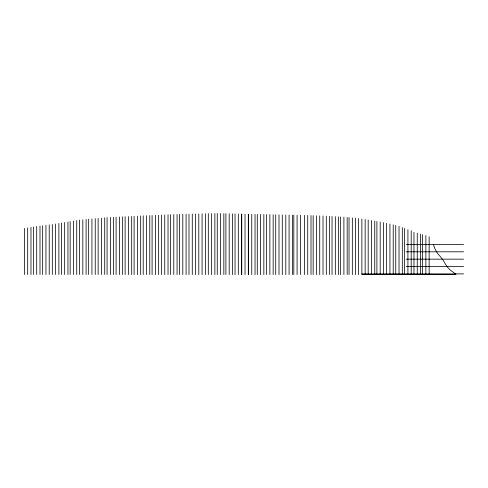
<?xml version="1.0" encoding="UTF-8"?>
<svg xmlns="http://www.w3.org/2000/svg" width="488" height="488" viewBox="0 0 488 488"><rect width="100%" height="100%" fill="white"/><g stroke="black" fill="none" stroke-linecap="round" stroke-linejoin="round"><path stroke-width="0.73" d="M389.936 274.591L389.936 224.077M406.132 244.433L463.6 244.433M406.132 251.802L463.6 251.802M406.132 259.165L463.6 259.165M406.132 266.527L463.6 266.527M361.876 273.89L463.6 273.89M455.999 274.591L361.876 274.591L361.876 218.99M455.487 273.89L450.68 270.425A24.455 21.429 53.3 0 1 445.684 264.563L444.69 262.88A36.667 36.539 -4.9 0 0 439.383 255.511A23.888 23.784 -87.1 0 1 434.192 246.775L433.539 244.433M429.147 274.177L429.147 274.591L429.147 236.698M425.865 235.503L425.865 274.591M422.577 234.594L422.577 274.591M420.54 234.057L420.54 274.591M417.258 233.191L417.258 274.591M413.976 232.319L413.976 274.591M411.201 230.702L411.201 274.591M407.919 229.634L407.919 274.591M404.631 228.451L404.631 274.591M402.313 227.579L402.313 274.591M399.031 226.34L399.031 274.591M395.75 225.364L395.75 274.591M393.218 224.816L393.218 274.591M386.655 223.333L386.655 274.591M383.458 222.54L383.458 274.591M380.176 221.948L380.176 274.591M376.895 221.399L376.895 274.591M374.747 221.046L374.747 274.591M371.466 220.515L371.466 274.591M368.184 219.972L368.184 274.591M365.164 219.466L365.164 274.591M358.595 218.526L358.595 274.591M355.612 218.154L355.612 274.591M352.33 217.88L352.33 274.591M349.042 217.55L349.042 274.591M347.181 217.392L347.181 274.591M343.9 217.099L343.9 274.591M340.612 216.916L340.612 274.591M338.611 216.831L338.611 274.591M335.329 216.611L335.329 274.591M332.041 216.41L332.041 274.591M329.583 216.263L329.583 274.591M326.301 216.08L326.301 274.591M323.019 215.964L323.019 274.591M319.719 215.842L319.719 274.591M316.438 215.714L316.438 274.591M313.15 215.592L313.15 274.591M311.009 215.513L311.009 274.591M307.727 215.44L307.727 274.591M304.439 215.361L304.439 274.591M300.376 215.251L300.376 274.591M297.088 215.184L297.088 274.591M293.806 215.116L293.806 274.591M292.361 215.092L292.361 274.591M289.079 215.025L289.079 274.591M285.797 214.952L285.797 274.591M282.29 214.879L282.29 274.591M279.002 214.811L279.002 274.591M275.72 214.744L275.72 274.591M273.158 214.677L273.158 274.591M269.87 214.592L269.87 274.591M266.588 214.543L266.588 274.591M263.849 214.494L263.849 274.591M260.568 214.439L260.568 274.591M257.286 214.391L257.286 274.591M255.035 214.354L255.035 274.591M251.753 214.299L251.753 274.591M248.465 214.244L248.465 274.591M248.319 214.238L248.319 274.591M245.037 214.183L245.037 274.591M241.749 214.092L241.749 274.591M241.603 214.086L241.603 274.591M238.321 213.988L238.321 274.591M235.033 213.89L235.033 274.591M232.471 213.811L232.471 274.591M229.189 213.714L229.189 274.591M225.901 213.616L225.901 274.591M223.833 213.555L223.833 274.591M220.546 213.451L220.546 274.591M217.264 213.396L217.264 274.591M214.873 213.463L214.873 274.591M211.591 213.555L211.591 274.591M208.309 213.64L208.309 274.591M205.356 213.726L205.356 274.591M202.075 213.817L202.075 274.591M198.793 213.896L198.793 274.591M195.566 213.982L195.566 274.591M192.278 214.073L192.278 274.591M188.996 214.153L188.996 274.604M186.081 214.226L186.081 274.591M182.799 214.317L182.799 274.591M179.517 214.403L179.517 274.591M177.059 214.47L177.059 274.591M173.777 214.537L173.777 274.591M170.489 214.622L170.489 274.591M168.031 214.726L168.031 274.591M164.749 214.866L164.749 274.591M161.467 214.958L161.467 274.604M158.655 215.159L158.655 274.591M155.373 215.312L155.373 274.591M152.091 215.428L152.091 274.591M149.773 215.513L149.773 274.591M146.485 215.635L146.485 274.591M143.204 215.757L143.204 274.591M140.672 215.885L140.672 274.591M137.39 216.105L137.39 274.591M134.108 216.3L134.108 274.591M131.687 216.41L131.687 274.591M128.399 216.532L128.399 274.591M125.117 216.666L125.117 274.591M122.659 216.788L122.659 274.591M119.377 216.959L119.377 274.591M116.089 217.123L116.089 274.591M113.631 217.245L113.631 274.591M110.349 217.398L110.349 274.591M107.067 217.563L107.067 274.506M104.713 217.794L104.713 274.506M101.431 218.081L101.431 274.506M98.143 218.368L98.143 274.506M95.233 218.612L95.233 274.506M91.945 218.899L91.945 274.506M88.663 219.204L88.663 274.506M86.102 219.429L86.102 274.506M82.82 219.722L82.82 274.512M79.532 220.051L79.532 274.512M76.726 220.503L76.726 274.512M73.444 221.04L73.444 274.512M70.156 221.576L70.156 274.512M67.942 221.918L67.942 274.512M64.66 222.436L64.66 274.518M61.378 222.986L61.378 274.518M58.883 223.412L58.883 274.518M55.602 223.955L55.602 274.518M52.32 224.443L52.32 274.518M49.227 224.84L49.227 274.524M45.945 225.261L45.945 274.531M42.663 225.651L42.663 274.531M39.992 225.981L39.992 274.537M36.71 226.371L36.71 274.537M33.428 226.896L33.428 274.543M30.97 227.292L30.97 274.543M27.682 227.811L27.682 274.549M24.4 228.323L24.4 274.549"/></g></svg>
